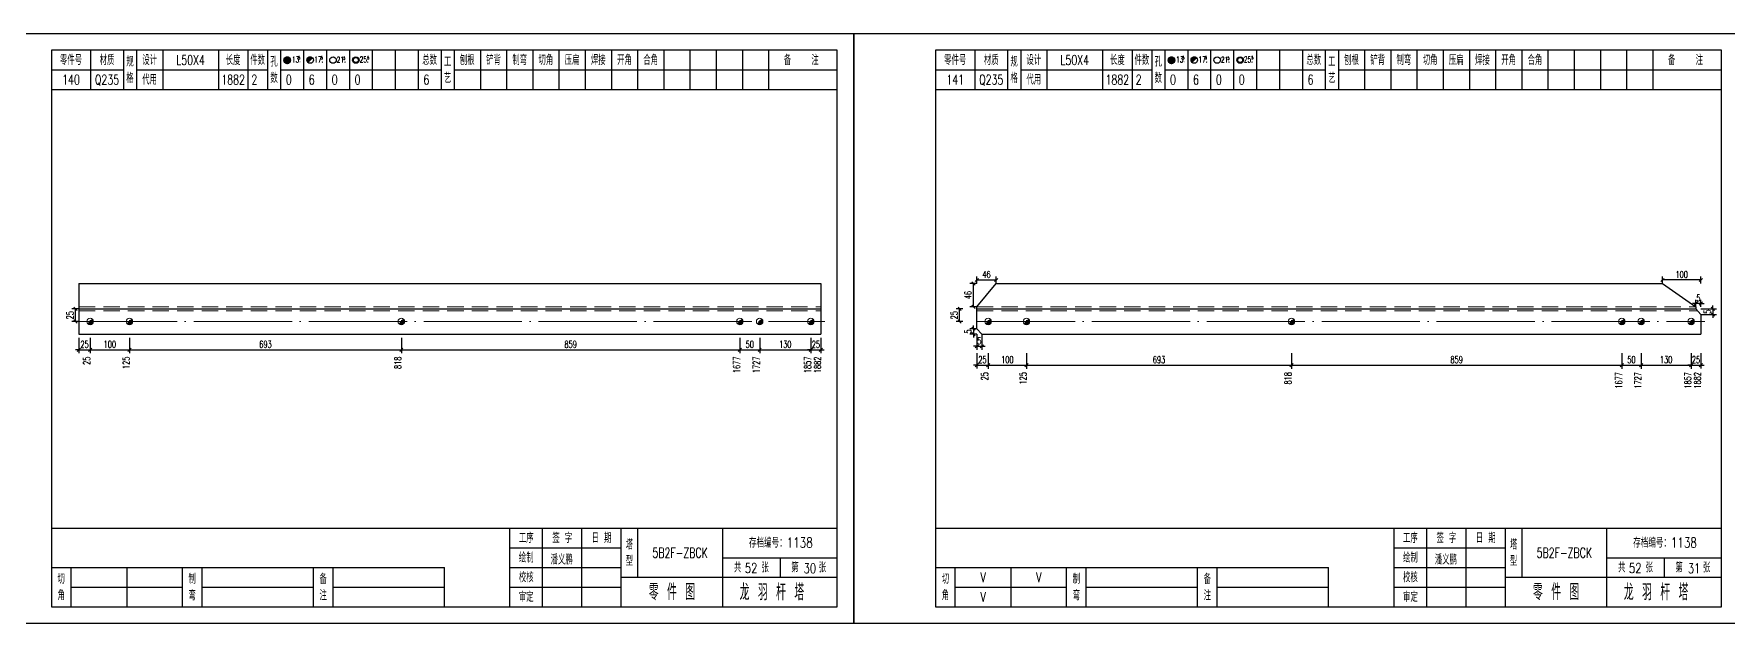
# Model space of a CAD drawing. Header units: millimetres. Extents: x 0 to 30240, y -10896 to -1348.
# Drawn here: x 7850 to 8367, y -1528 to -1348 of the extents above; entities that cross this region are included whole.
import ezdxf
from ezdxf.enums import TextEntityAlignment as Align

# ---------------------------------------------------------------- set-up
doc = ezdxf.new("R2010")
doc.units = ezdxf.units.MM
doc.header["$LTSCALE"] = 20
doc.header["$PDMODE"] = 1
doc.linetypes.add('DASHDOT2X', pattern=[1.75, 1.5, -0.125, 0, -0.125])
doc.linetypes.add('HIDDEN', pattern=[0.375, 0.25, -0.125])
for name, color, linetype, lineweight in [('1', 7, 'Continuous', 25), ('11', 3, 'Continuous', 13), ('2', 1, 'HIDDEN', 13), ('5', 1, 'Continuous', 13), ('7', 2, 'DASHDOT2X', 13)]:
    doc.layers.add(name, color=color, linetype=linetype, lineweight=lineweight)
doc.styles.get("Standard").update_dxf_attribs({"font": 'simplex', "width": 0.7, "bigfont": 'gbhzfs.shx'})
doc.styles.add('SYMBOL_TXT', font='txt.shx', dxfattribs={"width": 0.6})
doc.styles.add('TITLE_TXT', font='simplex.shx', dxfattribs={"width": 0.75, "height": 2.5, "bigfont": 'gbhzfs.shx'})
doc.dimstyles.get("Standard").update_dxf_attribs({"dimtxt": 2.1, "dimasz": 1, "dimexe": 1.05, "dimexo": 0, "dimgap": 0.63, "dimtad": 1, "dimzin": 0, "dimdsep": 46, "dimtxsty": 'standard', "dimblk": 'OBLIQUE', "dimblk1": 'OBLIQUE', "dimblk2": 'OBLIQUE', "dimcen": 0.09, "dimadec": 0, "dimazin": 0, "dimtfac": 1, "dimtdec": 1, "dimtix": 1, "dimtmove": 0, "dimatfit": 3, "dimfxl": 0, "dimtolj": 1, "dimtzin": 0, "dimarcsym": 0})
pattern_1 = [(0, (-3, 0), (0, 0.0125), [])]

# ---------------------------------------------------------------- blocks, each defined once
blk = doc.blocks.new('M12_HOLE')
h = blk.add_hatch()
h.set_pattern_fill('LINE', scale=0.1, style=0)
h.set_pattern_definition(pattern_1)
h.paths.add_polyline_path([(-5, 0, 1), (-1, 0, 1)])
at = {"color": 7}
blk.add_circle((-3, 0), 2, dxfattribs=at)
at = {"color": 7, "attachment_point": 1, "style": 'SYMBOL_TXT'}
for s, insert, char_height, width in [('13\\f??|b0|i0|c0|p54;.', (-0.1, 2.1), 3.5, 5.707), ('5', (3.7, 2.3), 1.8, 2.931)]:
    blk.add_mtext(s, dxfattribs=dict(at, insert=insert, char_height=char_height, width=width))
blk = doc.blocks.new('M16_HOLE')
h = blk.add_hatch()
h.set_pattern_fill('LINE', scale=0.1, style=0)
h.set_pattern_definition(pattern_1)
h.paths.add_polyline_path([(-1.6, 1.4, 0.668179), (-5, 0, 0.198912), (-4.4, -1.4)])
at = {"color": 7}
blk.add_circle((-3, 0), 2, dxfattribs=at)
at = {"color": 7, "attachment_point": 1, "style": 'SYMBOL_TXT'}
for s, insert, char_height, width in [('17.', (-0.4, 2.1), 3.5, 6.316), ('5', (3.6, 2.3), 1.8, 1.822)]:
    blk.add_mtext(s, dxfattribs=dict(at, insert=insert, char_height=char_height, width=width))
blk = doc.blocks.new('M20_HOLE')
at = {"color": 7}
blk.add_circle((-3, 0), 2, dxfattribs=at)
at = {"color": 7, "attachment_point": 1, "style": 'SYMBOL_TXT'}
for s, insert, char_height, width in [('21.', (-0.7, 2), 3.5, 6.074), ('5', (3.3, 2), 1.8, 1.458)]:
    blk.add_mtext(s, dxfattribs=dict(at, insert=insert, char_height=char_height, width=width))
blk = doc.blocks.new('M24_HOLE')
at = {"color": 7}
for radius in [2, 1.5]:
    blk.add_circle((-3, 0), radius, dxfattribs=at)
at = {"color": 7, "attachment_point": 1, "style": 'SYMBOL_TXT'}
for s, insert, char_height, width in [('25.', (-0.7, 2.1), 3.5, 2.429), ('5', (3.9, 2.3), 1.8, 1.944)]:
    blk.add_mtext(s, dxfattribs=dict(at, insert=insert, char_height=char_height, width=width))
blk = doc.blocks.new('JgCard')
for p, q in [((270, 180), (0, 180)), ((0, 180), (0, 0)), ((270, 0), (270, 180)), ((265, 175), (25, 175)), ((25, 175), (25, 5)), ((37, 175), (37, 163)), ((47, 175), (47, 163)), ((51, 175), (51, 163)), ((59, 175), (59, 163)), ((76, 175), (76, 163)), ((85, 175), (85, 163)), ((91, 175), (91, 163)), ((95, 175), (95, 163)), ((102, 175), (102, 163)), ((109, 175), (109, 163)), ((116, 175), (116, 163)), ((123, 175), (123, 163)), ((130, 175), (130, 163)), ((137, 175), (137, 163)), ((144, 175), (144, 163)), ((148, 175), (148, 163)), ((156, 175), (156, 163)), ((164, 175), (164, 163)), ((172, 175), (172, 163)), ((180, 175), (180, 163)), ((188, 175), (188, 163)), ((196, 175), (196, 163)), ((204, 175), (204, 163)), ((212, 175), (212, 163)), ((220, 175), (220, 163)), ((228, 175), (228, 163)), ((236, 175), (236, 163)), ((244, 175), (244, 163)), ((265, 5), (265, 175)), ((25, 169), (47, 169)), ((51, 169), (91, 169)), ((95, 169), (144, 169)), ((148, 169), (265, 169)), ((25, 163), (265, 163)), ((25, 29), (265, 29)), ((165, 5), (165, 29)), ((175, 5), (175, 29)), ((187, 5), (187, 29)), ((199, 5), (199, 29)), ((204, 29), (204, 14)), ((230, 5), (230, 29)), ((165, 23), (199, 23)), ((25, 17), (145, 17)), ((31, 5), (31, 17)), ((48, 17), (48, 5)), ((65, 5), (65, 17)), ((71, 5), (71, 17)), ((105, 5), (105, 17)), ((111, 5), (111, 17)), ((145, 5), (145, 17)), ((165, 17), (199, 17)), ((230, 20), (265, 20)), ((247.5, 20), (247.5, 14)), ((31, 11), (65, 11)), ((71, 11), (105, 11)), ((111, 11), (145, 11)), ((165, 11), (199, 11)), ((199, 14), (265, 14)), ((0, 0), (270, 0)), ((25, 5), (265, 5))]:
    blk.add_line(p, q)
blk.add_lwpolyline([(96.03, 171.99, -1), (98.03, 171.99, -1)], format="xyb", close=True)
blk.add_point((145, 96))
at = {"xscale": 0.5, "yscale": 0.5, "zscale": 0.5}
for name, p in [('M12_HOLE', (98.53, 171.99)), ('M16_HOLE', (105.5, 172)), ('M20_HOLE', (112.5, 172)), ('M24_HOLE', (119.5, 172))]:
    blk.add_blockref(name, p, dxfattribs=at)
at = {"style": 'TITLE_TXT', "width": 0.75}
for s, height, p in [('存档编号：1138', 3.076, (238.02, 23.07)), ('潘义鹏', 3, (177.45, 17.91)), ('龙 羽 杆 塔', 5, (235.17, 6.97))]:
    blk.add_text(s, height=height, dxfattribs=at).set_placement(p)
at = {"attachment_point": 5, "style": 'TITLE_TXT'}
for s, insert, char_height, width in [('零件号', (31, 172), 3, 15), ('材质', (42, 172), 3, 8), ('规格', (49, 169), 3, 4), ('设计', (55, 172), 3, 8), ('长度', (80.5, 172), 3, 8), ('件数', (88, 172), 3, 6), ('孔数', (93, 169), 3, 4), ('总数', (140.5, 172), 3, 7), ('工\\P艺', (146, 169), 3, 4), ('刨根', (152, 172), 3, 8), ('铲背', (160, 172), 3, 8), ('制弯', (168, 172), 3, 8), ('切角', (176, 172), 3, 8), ('压扁', (184, 172), 3, 8), ('焊接', (192, 172), 3, 8), ('开角', (200, 172), 3, 8), ('合角', (208, 172), 3, 8), ('备    注', (254, 172), 3, 22), ('代用', (55, 166), 3, 8), ('工序', (170, 26), 3, 10), ('签 字', (181, 26), 3, 12), ('日 期', (193, 26), 3, 12), ('绘制', (170, 20), 3, 10), ('塔\\P型', (201.5, 21.5), 3, 5), ('校核', (170, 14), 3, 10), ('共    张', (238.75, 17), 3, 17.5), ('第    张', (256.25, 17), 3, 17.5), ('切\\P角', (28, 11), 3, 6), ('制\\P弯', (68, 11), 3, 6), ('备\\P注', (108, 11), 3, 6), ('零 件 图', (214.5, 9.5), 5, 31), ('审定', (170, 8), 3, 10)]:
    blk.add_mtext(s, dxfattribs=dict(at, insert=insert, char_height=char_height, width=width))
blk = doc.blocks.new('M16')
for p, q in [((-0.71, -0.71), (0.71, 0.71)), ((-0.4, 0), (0.4, 0)), ((0, 0.4), (0, -0.4))]:
    blk.add_line(p, q)
blk.add_circle((0, 0), 1)
for radius in [0.8, 0.6, 0.4, 0.2]:
    blk.add_arc((0, 0), radius, 225, 45)
blk = doc.blocks.new('_Oblique')
at = {"color": 0, "linetype": 'ByBlock', "lineweight": -2}
blk.add_line((-0.5, -0.5), (0.5, 0.5), dxfattribs=at)
blk = doc.blocks.new('*D396')
at = {"layer": '11', "color": 0, "lineweight": -2}
for p, q in [((7863.4, -1440.68), (7863.4, -1445.41)), ((7866.84, -1440.68), (7866.84, -1445.41)), ((7863.4, -1444.36), (7862.4, -1444.36)), ((7863.4, -1444.36), (7866.84, -1444.36)), ((7866.84, -1444.36), (7867.84, -1444.36))]:
    blk.add_line(p, q, dxfattribs=at)
at = {"layer": 'Defpoints', "color": 0}
for p in [(7863.4, -1440.68), (7866.84, -1440.68), (7866.84, -1444.36)]:
    blk.add_point(p, dxfattribs=at)
at = {"layer": '11', "color": 0, "lineweight": -2}
blk.add_blockref('_Oblique', (7863.4, -1444.36), dxfattribs=at)
at = {"layer": '11', "color": 0, "lineweight": -2, "rotation": 180}
blk.add_blockref('_Oblique', (7866.84, -1444.36), dxfattribs=at)
at = {"layer": '11', "color": 0, "insert": (7865.12, -1442.68), "char_height": 2.1, "attachment_point": 5}
blk.add_mtext('\\A1;25', dxfattribs=at)
blk = doc.blocks.new('*D402')
at = {"layer": '11', "color": 0, "lineweight": -2}
for p, q in [((8086.94, -1440.68), (8086.94, -1445.41)), ((8090, -1440.68), (8090, -1445.41)), ((8086.94, -1444.36), (8085.94, -1444.36)), ((8086.94, -1444.36), (8090, -1444.36)), ((8090, -1444.36), (8091, -1444.36))]:
    blk.add_line(p, q, dxfattribs=at)
at = {"layer": 'Defpoints', "color": 0}
for p in [(8086.94, -1440.68), (8090, -1440.68), (8090, -1444.36)]:
    blk.add_point(p, dxfattribs=at)
at = {"layer": '11', "color": 0, "lineweight": -2}
blk.add_blockref('_Oblique', (8086.94, -1444.36), dxfattribs=at)
at = {"layer": '11', "color": 0, "lineweight": -2, "rotation": 180}
blk.add_blockref('_Oblique', (8090, -1444.36), dxfattribs=at)
at = {"layer": '11', "color": 0, "insert": (8088.47, -1442.68), "char_height": 2.1, "attachment_point": 5}
blk.add_mtext('\\A1;25', dxfattribs=at)
blk = doc.blocks.new('*D404')
at = {"layer": '11', "color": 0, "lineweight": -2}
for p, q in [((8137.6, -1445.41), (8137.6, -1450.13)), ((8141.04, -1445.41), (8141.04, -1450.13)), ((8137.6, -1449.08), (8136.6, -1449.08)), ((8137.6, -1449.08), (8141.04, -1449.08)), ((8141.04, -1449.08), (8142.04, -1449.08))]:
    blk.add_line(p, q, dxfattribs=at)
at = {"layer": 'Defpoints', "color": 0}
for p in [(8137.6, -1445.41), (8141.04, -1445.41), (8141.04, -1449.08)]:
    blk.add_point(p, dxfattribs=at)
at = {"layer": '11', "color": 0, "lineweight": -2}
blk.add_blockref('_Oblique', (8137.6, -1449.08), dxfattribs=at)
at = {"layer": '11', "color": 0, "lineweight": -2, "rotation": 180}
blk.add_blockref('_Oblique', (8141.04, -1449.08), dxfattribs=at)
at = {"layer": '11', "color": 0, "insert": (8139.32, -1447.4), "char_height": 2.1, "attachment_point": 5}
blk.add_mtext('\\A1;25', dxfattribs=at)
blk = doc.blocks.new('*D410')
at = {"layer": '11', "color": 0, "lineweight": -2}
for p, q in [((8355.71, -1445.41), (8355.71, -1450.13)), ((8358.7, -1445.41), (8358.7, -1450.13)), ((8355.71, -1449.08), (8354.71, -1449.08)), ((8355.71, -1449.08), (8358.7, -1449.08)), ((8358.7, -1449.08), (8359.7, -1449.08))]:
    blk.add_line(p, q, dxfattribs=at)
at = {"layer": 'Defpoints', "color": 0}
for p in [(8355.71, -1445.41), (8358.7, -1445.41), (8358.7, -1449.08)]:
    blk.add_point(p, dxfattribs=at)
at = {"layer": '11', "color": 0, "lineweight": -2}
blk.add_blockref('_Oblique', (8355.71, -1449.08), dxfattribs=at)
at = {"layer": '11', "color": 0, "lineweight": -2, "rotation": 180}
blk.add_blockref('_Oblique', (8358.7, -1449.08), dxfattribs=at)
at = {"layer": '11', "color": 0, "insert": (8357.21, -1447.4), "char_height": 2.1, "attachment_point": 5}
blk.add_mtext('\\A1;25', dxfattribs=at)
blk = doc.blocks.new('*D411')
at = {"layer": '11', "color": 0, "lineweight": -2}
for p, q in [((8136.55, -1437.92), (8136.55, -1436.92)), ((8137.6, -1437.92), (8135.5, -1437.92)), ((8137.6, -1439.63), (8135.5, -1439.63)), ((8136.55, -1437.92), (8136.55, -1439.63)), ((8136.55, -1439.63), (8136.55, -1440.63))]:
    blk.add_line(p, q, dxfattribs=at)
at = {"layer": 'Defpoints', "color": 0}
for p in [(8136.55, -1439.63), (8137.6, -1437.92), (8137.6, -1439.63)]:
    blk.add_point(p, dxfattribs=at)
at = {"layer": '11', "color": 0, "lineweight": -2}
for p, rotation in [((8136.55, -1437.92), 270), ((8136.55, -1439.63), 90)]:
    blk.add_blockref('_Oblique', p, dxfattribs=dict(at, rotation=rotation))
at = {"layer": '11', "color": 0, "insert": (8134.87, -1438.78), "char_height": 2.1, "attachment_point": 5, "rotation": 90}
blk.add_mtext('\\A1;5', dxfattribs=at)
blk = doc.blocks.new('*D412')
at = {"layer": '11', "color": 0, "lineweight": -2}
for p, q in [((8137.6, -1439.63), (8137.6, -1444.36)), ((8139.11, -1439.63), (8139.11, -1444.36)), ((8137.6, -1443.31), (8136.6, -1443.31)), ((8137.6, -1443.31), (8139.11, -1443.31)), ((8139.11, -1443.31), (8140.11, -1443.31))]:
    blk.add_line(p, q, dxfattribs=at)
at = {"layer": 'Defpoints', "color": 0}
for p in [(8137.6, -1439.63), (8139.11, -1439.63), (8139.11, -1443.31)]:
    blk.add_point(p, dxfattribs=at)
at = {"layer": '11', "color": 0, "lineweight": -2}
blk.add_blockref('_Oblique', (8137.6, -1443.31), dxfattribs=at)
at = {"layer": '11', "color": 0, "lineweight": -2, "rotation": 180}
blk.add_blockref('_Oblique', (8139.11, -1443.31), dxfattribs=at)
at = {"layer": '11', "color": 0, "insert": (8138.36, -1441.63), "char_height": 2.1, "attachment_point": 5}
blk.add_mtext('\\A1;5', dxfattribs=at)
blk = doc.blocks.new('*D415')
at = {"layer": '11', "color": 0, "lineweight": -2}
for p, q in [((8346.95, -1424.09), (8346.95, -1421.99)), ((8358.7, -1423.04), (8346.95, -1423.04)), ((8358.7, -1424.09), (8358.7, -1421.99))]:
    blk.add_line(p, q, dxfattribs=at)
at = {"layer": 'Defpoints', "color": 0}
for p in [(8346.95, -1423.04), (8346.95, -1424.09), (8358.7, -1424.09)]:
    blk.add_point(p, dxfattribs=at)
at = {"layer": '11', "color": 0, "lineweight": -2, "rotation": 180}
blk.add_blockref('_Oblique', (8346.95, -1423.04), dxfattribs=at)
at = {"layer": '11', "color": 0, "lineweight": -2}
blk.add_blockref('_Oblique', (8358.7, -1423.04), dxfattribs=at)
at = {"layer": '11', "color": 0, "insert": (8352.83, -1421.36), "char_height": 2.1, "attachment_point": 5}
blk.add_mtext('\\A1;100', dxfattribs=at)
blk = doc.blocks.new('*D416')
at = {"layer": '11', "color": 0, "lineweight": -2}
for p, q in [((8357.17, -1430.19), (8356.17, -1430.19)), ((8357.17, -1431.24), (8357.17, -1429.14)), ((8358.7, -1430.19), (8357.17, -1430.19)), ((8358.7, -1431.24), (8358.7, -1429.14)), ((8358.7, -1430.19), (8359.7, -1430.19))]:
    blk.add_line(p, q, dxfattribs=at)
at = {"layer": 'Defpoints', "color": 0}
for p in [(8357.17, -1430.19), (8357.17, -1431.24), (8358.7, -1431.24)]:
    blk.add_point(p, dxfattribs=at)
at = {"layer": '11', "color": 0, "lineweight": -2}
blk.add_blockref('_Oblique', (8357.17, -1430.19), dxfattribs=at)
at = {"layer": '11', "color": 0, "lineweight": -2, "rotation": 180}
blk.add_blockref('_Oblique', (8358.7, -1430.19), dxfattribs=at)
at = {"layer": '11', "color": 0, "insert": (8357.94, -1428.51), "char_height": 2.1, "attachment_point": 5}
blk.add_mtext('\\A1;5', dxfattribs=at)
blk = doc.blocks.new('*D417')
at = {"layer": '11', "color": 0, "lineweight": -2}
for p, q in [((8358.7, -1431.86), (8363.42, -1431.86)), ((8362.38, -1431.86), (8362.38, -1430.86)), ((8362.38, -1431.86), (8362.38, -1433.57)), ((8358.7, -1433.57), (8363.42, -1433.57)), ((8362.38, -1433.57), (8362.38, -1434.57))]:
    blk.add_line(p, q, dxfattribs=at)
at = {"layer": 'Defpoints', "color": 0}
for p in [(8358.7, -1431.86), (8358.7, -1433.57), (8362.38, -1433.57)]:
    blk.add_point(p, dxfattribs=at)
at = {"layer": '11', "color": 0, "lineweight": -2}
for p, rotation in [((8362.38, -1431.86), 270), ((8362.38, -1433.57), 90)]:
    blk.add_blockref('_Oblique', p, dxfattribs=dict(at, rotation=rotation))
at = {"layer": '11', "color": 0, "insert": (8360.69, -1432.72), "char_height": 2.1, "attachment_point": 5, "rotation": 90}
blk.add_mtext('\\A1;5', dxfattribs=at)

msp = doc.modelspace()

# ---------------------------------------------------------------- linework, layer by layer
at = {"layer": '1'}
for p, q in [((7863.4, -1424.093), (7863.4, -1439.633)), ((7863.4, -1424.093), (8090, -1424.093)), ((8090, -1424.093), (8090, -1439.633)), ((8137.6, -1431.241), (8143.507, -1424.093)), ((8143.507, -1424.093), (8346.955, -1424.093)), ((8346.955, -1424.093), (8357.173, -1431.241)), ((7863.4, -1431.863), (8090, -1431.863)), ((8137.6, -1431.863), (8137.6, -1431.241)), ((8137.6, -1437.924), (8137.6, -1431.863)), ((8137.6, -1431.863), (8357.173, -1431.863)), ((8357.173, -1431.241), (8357.173, -1431.863)), ((8357.173, -1431.863), (8358.7, -1433.572)), ((8358.7, -1433.572), (8358.7, -1439.633)), ((7863.4, -1439.633), (8090, -1439.633)), ((8139.114, -1439.633), (8137.6, -1437.924)), ((8139.114, -1439.633), (8358.7, -1439.633))]:
    msp.add_line(p, q, dxfattribs=at)
at = {"layer": '2'}
for p, q in [((7863.4, -1431.241), (8090, -1431.241)), ((8137.6, -1431.241), (8357.173, -1431.241)), ((7863.4, -1432.485), (8090, -1432.485)), ((8137.6, -1432.485), (8357.728, -1432.485))]:
    msp.add_line(p, q, dxfattribs=at)
at = {"layer": '7'}
for p, q in [((7863.4, -1435.748), (8091.136, -1435.748)), ((8137.6, -1435.748), (8359.91, -1435.748))]:
    msp.add_line(p, q, dxfattribs=at)

# ---------------------------------------------------------------- block references
at = {"layer": '1'}
for p in [(7830, -1527.863), (8100, -1527.863)]:
    msp.add_blockref('JgCard', p, dxfattribs=at)
at = {"layer": '5'}
for p in [(7866.84, -1435.748), (7878.877, -1435.748), (7961.866, -1435.748), (8065.268, -1435.748), (8071.287, -1435.748), (8086.936, -1435.748), (8141.04, -1435.748), (8152.785, -1435.748), (8233.676, -1435.748), (8334.569, -1435.748), (8340.441, -1435.748), (8355.71, -1435.748)]:
    msp.add_blockref('M16', p, dxfattribs=at)

# ---------------------------------------------------------------- texts
at = {"style": 'TITLE_TXT', "width": 0.75}
for s, p in [('52', (8066.734, -1512.53)), ('30', (8084.691, -1512.621)), ('52', (8336.734, -1512.53)), ('31', (8354.691, -1512.621))]:
    msp.add_text(s, height=3, dxfattribs=at).set_placement(p)
at = {"layer": '1', "width": 0.7}
for s, p in [('L50X4', (7897.5, -1355.863)), ('L50X4', (8167.5, -1355.863)), ('140', (7861, -1361.863)), ('Q235', (7872, -1361.863)), ('1882', (7910.5, -1361.863)), ('2', (7917, -1361.863)), ('0', (7927.5, -1361.863)), ('6', (7934.5, -1361.863)), ('0', (7941.5, -1361.863)), ('0', (7948.5, -1361.863)), ('6', (7969.5, -1361.863)), ('141', (8131, -1361.863)), ('Q235', (8142, -1361.863)), ('1882', (8180.5, -1361.863)), ('2', (8187, -1361.863)), ('0', (8197.5, -1361.863)), ('6', (8204.5, -1361.863)), ('0', (8211.5, -1361.863)), ('0', (8218.5, -1361.863)), ('6', (8239.5, -1361.863)), ('V', (8139.5, -1513.863)), ('V', (8156.5, -1513.863)), ('V', (8139.5, -1519.863))]:
    msp.add_text(s, height=3, dxfattribs=at).set_placement(p, align=Align.MIDDLE_CENTER)
for s, p in [('25', (7866.84, -1446.458)), ('125', (7878.88, -1446.458)), ('818', (7961.854, -1446.458)), ('1677', (8065.323, -1446.458)), ('1727', (8071.342, -1446.458)), ('1857', (8086.991, -1446.458)), ('1882', (8090, -1446.458)), ('25', (8141.04, -1451.183)), ('125', (8152.783, -1451.183)), ('818', (8233.665, -1451.183)), ('1677', (8334.619, -1451.183)), ('1727', (8340.491, -1451.183)), ('1857', (8355.764, -1451.183)), ('1882', (8358.7, -1451.183))]:
    msp.add_text(s, height=2.1, rotation=90, dxfattribs=at).set_placement(p, align=Align.RIGHT)
at = {"layer": '1', "char_height": 3, "width": 26, "attachment_point": 5}
for insert in [(8047, -1506.363), (8317, -1506.363)]:
    msp.add_mtext('5B2F-ZBCK', dxfattribs=dict(at, insert=insert))

# ---------------------------------------------------------------- dimensions: what is measured, and where the dimension line sits
at = {"layer": '1'}
for base, p1, p2 in [((7862.35, -1431.863), (7863.35, -1435.748), (7863.35, -1431.863)), ((8132.35, -1431.863), (8133.35, -1435.748), (8133.35, -1431.863))]:
    msp.add_linear_dim(base=base, p1=p1, p2=p2, angle=90, text='25', dimstyle='standard', dxfattribs=at).render()
at = {"layer": '11'}
for base, p1, p2, text in [((8143.507, -1423.043), (8137.6, -1424.093), (8143.507, -1424.093), '46'), ((7878.877, -1444.358), (7866.84, -1440.683), (7878.877, -1440.683), '100'), ((7961.866, -1444.358), (7878.877, -1440.683), (7961.866, -1440.683), '693'), ((8065.268, -1444.358), (7961.866, -1440.683), (8065.268, -1440.683), '859'), ((8071.287, -1444.358), (8065.268, -1440.683), (8071.287, -1440.683), '50'), ((8086.936, -1444.358), (8071.287, -1440.683), (8086.936, -1440.683), '130'), ((8152.785, -1449.083), (8141.04, -1445.408), (8152.785, -1445.408), '100'), ((8233.676, -1449.083), (8152.785, -1445.408), (8233.676, -1445.408), '693'), ((8334.569, -1449.083), (8233.676, -1445.408), (8334.569, -1445.408), '859'), ((8340.441, -1449.083), (8334.569, -1445.408), (8340.441, -1445.408), '50'), ((8355.71, -1449.083), (8340.441, -1445.408), (8355.71, -1445.408), '130')]:
    msp.add_linear_dim(base=base, p1=p1, p2=p2, text=text, dimstyle='standard', dxfattribs=at).render()
for base, p1, p2, text, picture, middle in [((8346.955, -1423.043), (8358.7, -1424.093), (8346.955, -1424.093), '100', '*D415', (8352.827, -1421.363)), ((8357.173, -1430.191), (8358.7, -1431.241), (8357.173, -1431.241), '5', '*D416', (8357.937, -1428.511)), ((7866.84, -1444.358), (7863.4, -1440.683), (7866.84, -1440.683), '25', '*D396', (7865.12, -1442.678)), ((8090, -1444.358), (8086.936, -1440.683), (8090, -1440.683), '25', '*D402', (8088.468, -1442.678)), ((8139.114, -1443.308), (8137.6, -1439.633), (8139.114, -1439.633), '5', '*D412', (8138.357, -1441.628)), ((8141.04, -1449.083), (8137.6, -1445.408), (8141.04, -1445.408), '25', '*D404', (8139.32, -1447.403)), ((8358.7, -1449.083), (8355.71, -1445.408), (8358.7, -1445.408), '25', '*D410', (8357.205, -1447.403))]:
    dim = msp.add_linear_dim(base=base, p1=p1, p2=p2, text=text, dimstyle='standard', dxfattribs=at)
    dim.commit()
    dim.dimension.update_dxf_attribs({"geometry": picture, "text_midpoint": middle})
msp.add_linear_dim(base=(8136.55, -1424.093), p1=(8137.6, -1431.241), p2=(8137.6, -1424.093), angle=90, text='46', dimstyle='standard', dxfattribs=at).render()
for base, p1, p2, picture, middle in [((8362.375, -1433.572), (8358.7, -1431.863), (8358.7, -1433.572), '*D417', (8360.695, -1432.718)), ((8136.55, -1439.633), (8137.6, -1437.924), (8137.6, -1439.633), '*D411', (8134.87, -1438.778))]:
    dim = msp.add_linear_dim(base=base, p1=p1, p2=p2, angle=90, text='5', dimstyle='standard', dxfattribs=at)
    dim.commit()
    dim.dimension.update_dxf_attribs({"geometry": picture, "text_midpoint": middle})

doc.saveas('drawing.dxf')
